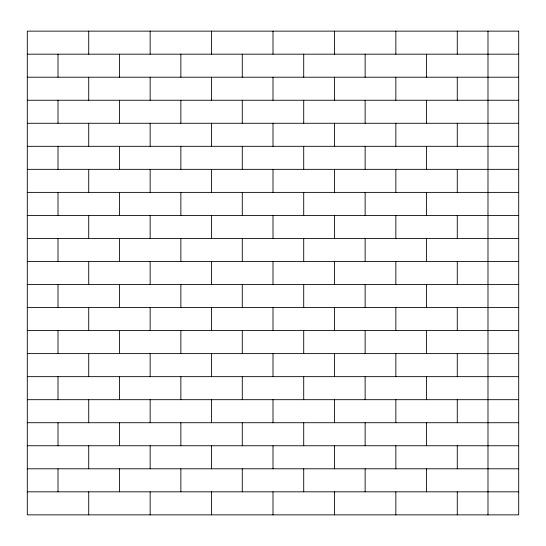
<?xml version="1.0" encoding="UTF-8"?>
<svg xmlns="http://www.w3.org/2000/svg" width="546" height="546" viewBox="0 0 546 546"><rect width="100%" height="100%" fill="white"/><g stroke="black" fill="none" stroke-linecap="round" stroke-linejoin="round"><path stroke-width="0.82" d="M27.3 54.177L518.7 54.177M27.3 77.204L518.7 77.204M27.3 100.246L518.7 100.246M27.3 123.273L518.7 123.273M27.3 146.314L518.7 146.314M27.3 169.342L518.7 169.342M27.3 192.383L518.7 192.383M27.3 215.411L518.7 215.411M27.3 238.452L518.7 238.452M27.3 261.479L518.7 261.479M27.3 284.521L518.7 284.521M27.3 307.548L518.7 307.548M27.3 330.589L518.7 330.589M27.3 353.617L518.7 353.617M27.3 376.658L518.7 376.658M27.3 399.686L518.7 399.686M27.3 422.727L518.7 422.727M27.3 445.754L518.7 445.754M27.3 468.796L518.7 468.796M27.3 491.823L518.7 491.823M487.988 31.136L487.988 514.864M457.275 31.136L457.275 54.177M457.275 77.204L457.275 100.246M457.275 123.273L457.275 146.314M457.275 169.342L457.275 192.383M457.275 215.411L457.275 238.452M457.275 261.479L457.275 284.521M457.275 307.548L457.275 330.589M457.275 353.617L457.275 376.658M457.275 399.686L457.275 422.727M457.275 445.754L457.275 468.796M457.275 491.823L457.275 514.864M426.562 54.177L426.562 77.204M426.562 100.246L426.562 123.273M426.562 146.314L426.562 169.342M426.562 192.383L426.562 215.411M426.562 238.452L426.562 261.479M426.562 284.521L426.562 307.548M426.562 330.589L426.562 353.617M426.562 376.658L426.562 399.686M426.562 422.727L426.562 445.754M426.562 468.796L426.562 491.823M395.85 31.136L395.85 54.177M395.85 77.204L395.85 100.246M395.85 123.273L395.85 146.314M395.85 169.342L395.85 192.383M395.85 215.411L395.85 238.452M395.85 261.479L395.85 284.521M395.85 307.548L395.85 330.589M395.85 353.617L395.85 376.658M395.85 399.686L395.85 422.727M395.85 445.754L395.85 468.796M395.85 491.823L395.85 514.864M365.137 54.177L365.137 77.204M365.137 100.246L365.137 123.273M365.137 146.314L365.137 169.342M365.137 192.383L365.137 215.411M365.137 238.452L365.137 261.479M365.137 284.521L365.137 307.548M365.137 330.589L365.137 353.617M365.137 376.658L365.137 399.686M365.137 422.727L365.137 445.754M365.137 468.796L365.137 491.823M334.425 31.136L334.425 54.177M334.425 77.204L334.425 100.246M334.425 123.273L334.425 146.314M334.425 169.342L334.425 192.383M334.425 215.411L334.425 238.452M334.425 261.479L334.425 284.521M334.425 307.548L334.425 330.589M334.425 353.617L334.425 376.658M334.425 399.686L334.425 422.727M334.425 445.754L334.425 468.796M334.425 491.823L334.425 514.864M303.712 54.177L303.712 77.204M303.712 100.246L303.712 123.273M303.712 146.314L303.712 169.342M303.712 192.383L303.712 215.411M303.712 238.452L303.712 261.479M303.712 284.521L303.712 307.548M303.712 330.589L303.712 353.617M303.712 376.658L303.712 399.686M303.712 422.727L303.712 445.754M303.712 468.796L303.712 491.823M273 31.136L273 54.177M273 77.204L273 100.246M273 123.273L273 146.314M273 169.342L273 192.383M273 215.411L273 238.452M273 261.479L273 284.521M273 307.548L273 330.589M273 353.617L273 376.658M273 399.686L273 422.727M273 445.754L273 468.796M273 491.823L273 514.864M242.287 54.177L242.287 77.204M242.287 100.246L242.287 123.273M242.287 146.314L242.287 169.342M242.287 192.383L242.287 215.411M242.287 238.452L242.287 261.479M242.287 284.521L242.287 307.548M242.287 330.589L242.287 353.617M242.287 376.658L242.287 399.686M242.287 422.727L242.287 445.754M242.287 468.796L242.287 491.823M211.575 31.136L211.575 54.177M211.575 77.204L211.575 100.246M211.575 123.273L211.575 146.314M211.575 169.342L211.575 192.383M211.575 215.411L211.575 238.452M211.575 261.479L211.575 284.521M211.575 307.548L211.575 330.589M211.575 353.617L211.575 376.658M211.575 399.686L211.575 422.727M211.575 445.754L211.575 468.796M211.575 491.823L211.575 514.864M180.863 54.177L180.863 77.204M180.863 100.246L180.863 123.273M180.863 146.314L180.863 169.342M180.863 192.383L180.863 215.411M180.863 238.452L180.863 261.479M180.863 284.521L180.863 307.548M180.863 330.589L180.863 353.617M180.863 376.658L180.863 399.686M180.863 422.727L180.863 445.754M180.863 468.796L180.863 491.823M150.15 31.136L150.15 54.177M150.15 77.204L150.15 100.246M150.15 123.273L150.15 146.314M150.15 169.342L150.15 192.383M150.15 215.411L150.15 238.452M150.15 261.479L150.15 284.521M150.15 307.548L150.15 330.589M150.15 353.617L150.15 376.658M150.15 399.686L150.15 422.727M150.15 445.754L150.15 468.796M150.15 491.823L150.15 514.864M119.438 54.177L119.438 77.204M119.438 100.246L119.438 123.273M119.438 146.314L119.438 169.342M119.438 192.383L119.438 215.411M119.438 238.452L119.438 261.479M119.438 284.521L119.438 307.548M119.438 330.589L119.438 353.617M119.438 376.658L119.438 399.686M119.438 422.727L119.438 445.754M119.438 468.796L119.438 491.823M88.725 31.136L88.725 54.177M88.725 77.204L88.725 100.246M88.725 123.273L88.725 146.314M88.725 169.342L88.725 192.383M88.725 215.411L88.725 238.452M88.725 261.479L88.725 284.521M88.725 307.548L88.725 330.589M88.725 353.617L88.725 376.658M88.725 399.686L88.725 422.727M88.725 445.754L88.725 468.796M88.725 491.823L88.725 514.864M58.013 54.177L58.013 77.204M58.013 100.246L58.013 123.273M58.013 146.314L58.013 169.342M58.013 192.383L58.013 215.411M58.013 238.452L58.013 261.479M58.013 284.521L58.013 307.548M58.013 330.589L58.013 353.617M58.013 376.658L58.013 399.686M58.013 422.727L58.013 445.754M58.013 468.796L58.013 491.823M518.7 31.136L27.3 31.136L27.3 514.864L518.7 514.864L518.7 31.136"/></g></svg>
